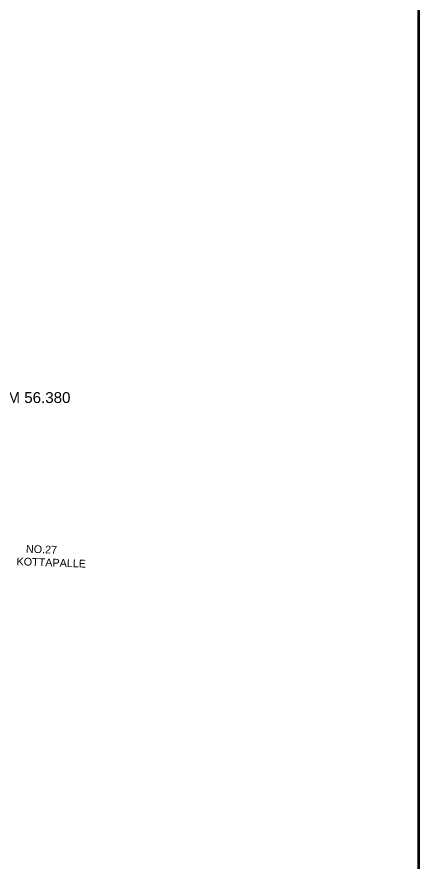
# Model space of a CAD drawing. Header units: inches. Extents: x 211876 to 216659, y 1586448 to 1603451.
# Drawn here: x 214406 to 215711, y 1589167 to 1591899 of the extents above; entities that cross this region are included whole.
import ezdxf
from ezdxf import colors
from ezdxf.entities.mleader import LeaderData, LeaderLine
from ezdxf.math import Vec2, Vec3

# ---------------------------------------------------------------- set-up
doc = ezdxf.new("R2010")
doc.units = ezdxf.units.IN
doc.header["$LTSCALE"] = 15
doc.header["$MEASUREMENT"] = 0
for name, color, linetype in [('PAPER SIZE', 5, 'Continuous'), ('text1', 7, 'Continuous'), ('VILLAGE STONES', 240, 'Continuous')]:
    doc.layers.add(name, color=color, linetype=linetype)
doc.styles.get("Standard").update_dxf_attribs({"font": 'arial.ttf'})

msp = doc.modelspace()

# ---------------------------------------------------------------- linework, layer by layer
at = {"layer": 'PAPER SIZE', "color": 5, "const_width": 8.67515}
msp.add_lwpolyline([(211880.25305, 1586452.30002), (215707.12285, 1586452.30002), (215707.12285, 1592935.96633), (211880.25305, 1592935.96633)], close=True, dxfattribs=at)

# ---------------------------------------------------------------- texts
at = {"layer": 'text1', "color": 1, "insert": (214406.95526, 1590193.20778), "char_height": 25, "width": 231.4790821, "attachment_point": 1, "rotation": 358.01206193}
msp.add_mtext('   NO.27 KOTTAPALLE', dxfattribs=at)

# ---------------------------------------------------------------- leaders
at = {"layer": 'VILLAGE STONES', "color": 1}
ml = msp.add_multileader_mtext('Standard', dxfattribs=at)
ml.set_content('KM 56.380', color=1)
ml.set_leader_properties()
ml.build(insert=Vec2(0, 0))
ml.multileader.update_dxf_attribs({"dogleg_length": 0.36, "arrow_head_size": 30})
ctx = ml.context
ctx.base_point, ctx.char_height, ctx.arrow_head_size, ctx.landing_gap_size, ctx.plane_origin = Vec3(214343.05208, 1590668.24763), 35, 30, 0.09, Vec3(216048.25576, 1591435.54672)
notes = []
notes.append((ctx, [(0, (1, 1, 0), (214343.05208, 1590668.24763), (1, 0), 1.396927018504357e-11, [(0, [(214239.05604, 1590566.37943)], 0, [])])]))
ctx.mtext.insert, ctx.mtext.flow_direction = Vec3(214343.14208, 1590686.058), 5
for ctx, leaders in notes:
    for number, flags, end, landing, length, lines in leaders:
        leader = LeaderData()
        leader.index, (leader.has_last_leader_line, leader.has_dogleg_vector, leader.attachment_direction) = number, flags
        leader.last_leader_point, leader.dogleg_vector, leader.dogleg_length = Vec3(end), Vec3(landing), length
        for number, points, colour, breaks in lines:
            line = LeaderLine()
            line.index, line.vertices, line.color, line.breaks = number, Vec3.list(points), colors.encode_raw_color(colour), breaks
            leader.lines.append(line)
        ctx.leaders.append(leader)

doc.saveas('drawing.dxf')
